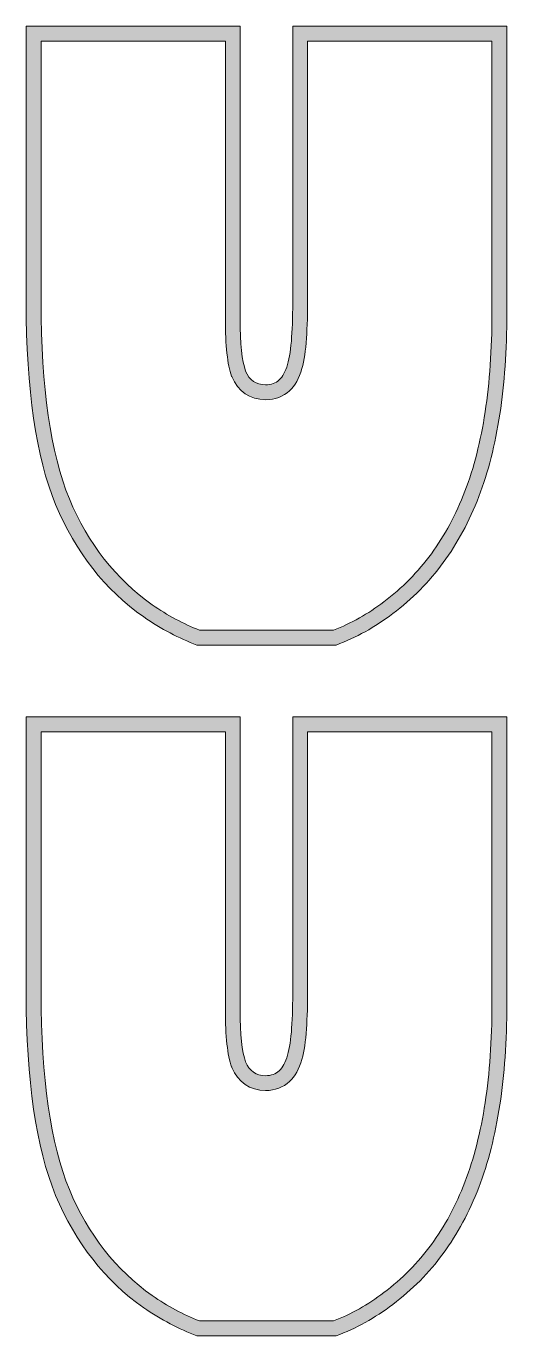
# Model space of a CAD drawing. Header units: millimetres. Extents: x 33 to 675, y -307 to -42.
# Drawn here: x 249.8 to 346.9, y -306.6 to -42 of the extents above; entities that cross this region are included whole.
import ezdxf

# ---------------------------------------------------------------- set-up
doc = ezdxf.new("R2010")
doc.units = ezdxf.units.MM
doc.header["$MEASUREMENT"] = 0
doc.layers.add('Layer 10', color=7, linetype='Continuous')
doc.layers.add('Layer 4', color=7, linetype='Continuous')

msp = doc.modelspace()

# ---------------------------------------------------------------- hatches: boundary and pattern name
at = {"layer": 'Layer 10'}
h = msp.add_hatch(color=2, dxfattribs=at)
h.dxf.hatch_style = 2
edge = h.paths.add_edge_path()
edge.add_spline(control_points=[(346.87, -42.01), (346.87, -42.01), (303.64, -42.01), (303.64, -42.01), (303.64, -42.01), (303.64, -96.71), (303.64, -96.71), (303.64, -99.89), (303.56, -102.6), (303.41, -104.85), (303.26, -107.1), (302.99, -108.94), (302.58, -110.36), (302.18, -111.79), (301.62, -112.83), (300.92, -113.49), (300.22, -114.14), (299.29, -114.47), (298.14, -114.47), (296.22, -114.47), (294.88, -113.54), (294.11, -111.68), (293.38, -109.7), (293.02, -106.2), (293.02, -101.15), (293.02, -101.15), (293.02, -42.01), (293.02, -42.01), (293.02, -42.01), (249.79, -42.01), (249.79, -42.01), (249.79, -42.01), (249.79, -97.78), (249.79, -97.78), (249.79, -115.43), (251.78, -129.06), (255.74, -138.66), (259.79, -148.31), (265.72, -155.87), (273.52, -161.36), (277.02, -163.81), (280.62, -165.68), (284.28, -167.04), (284.28, -167.04), (312.42, -167.04), (312.42, -167.04), (316.39, -165.56), (320.2, -163.47), (323.84, -160.7), (327.77, -157.74), (331.17, -154.3), (334.04, -150.38), (336.92, -146.46), (339.31, -142.01), (341.21, -137.05), (343.1, -132.09), (344.52, -126.54), (345.46, -120.4), (346.4, -114.25), (346.87, -107.48), (346.87, -100.08), (346.87, -100.08), (346.87, -42.01), (346.87, -42.01), (346.87, -42.01), (346.87, -42.01), (346.87, -42.01)], knot_values=[0, 0, 0, 0, 1, 1, 1, 2, 2, 2, 3, 3, 3, 4, 4, 4, 5, 5, 5, 6, 6, 6, 7, 7, 7, 8, 8, 8, 9, 9, 9, 10, 10, 10, 11, 11, 11, 12, 12, 12, 13, 13, 13, 14, 14, 14, 15, 15, 15, 16, 16, 16, 17, 17, 17, 18, 18, 18, 19, 19, 19, 20, 20, 20, 21, 21, 21, 22, 22, 22, 22], degree=3, periodic=1)
edge = h.paths.add_edge_path()
edge.add_spline(control_points=[(343.87, -45.01), (343.87, -45.01), (343.87, -100.08), (343.87, -100.08), (343.87, -107.29), (343.4, -113.98), (342.49, -119.94), (341.59, -125.84), (340.22, -131.24), (338.4, -135.98), (336.61, -140.67), (334.33, -144.92), (331.63, -148.6), (328.93, -152.27), (325.71, -155.53), (322.03, -158.31), (318.83, -160.74), (315.42, -162.66), (311.87, -164.04), (311.87, -164.04), (284.83, -164.04), (284.83, -164.04), (281.52, -162.77), (278.3, -161.04), (275.24, -158.9), (267.95, -153.78), (262.32, -146.57), (258.51, -137.51), (254.72, -128.33), (252.79, -114.96), (252.79, -97.78), (252.79, -97.78), (252.79, -45.01), (252.79, -45.01), (252.79, -45.01), (290.02, -45.01), (290.02, -45.01), (290.02, -45.01), (290.02, -101.15), (290.02, -101.15), (290.02, -106.6), (290.44, -110.38), (291.29, -112.71), (291.29, -112.71), (291.31, -112.77), (291.31, -112.77), (291.31, -112.77), (291.34, -112.82), (291.34, -112.82), (292.57, -115.82), (294.99, -117.47), (298.14, -117.47), (300.04, -117.47), (301.71, -116.85), (302.97, -115.68), (304.09, -114.63), (304.9, -113.16), (305.47, -111.18), (305.93, -109.54), (306.24, -107.54), (306.41, -105.05), (306.56, -102.75), (306.64, -99.94), (306.64, -96.71), (306.64, -96.71), (306.64, -45.01), (306.64, -45.01), (306.64, -45.01), (343.87, -45.01), (343.87, -45.01)], knot_values=[0, 0, 0, 0, 0.352778, 0.352778, 0.352778, 0.705556, 0.705556, 0.705556, 1.058333, 1.058333, 1.058333, 1.411111, 1.411111, 1.411111, 1.763889, 1.763889, 1.763889, 2.116667, 2.116667, 2.116667, 2.469444, 2.469444, 2.469444, 2.822222, 2.822222, 2.822222, 3.175, 3.175, 3.175, 3.527778, 3.527778, 3.527778, 3.880556, 3.880556, 3.880556, 4.233333, 4.233333, 4.233333, 4.586111, 4.586111, 4.586111, 4.938889, 4.938889, 4.938889, 5.291667, 5.291667, 5.291667, 5.644444, 5.644444, 5.644444, 5.997222, 5.997222, 5.997222, 6.35, 6.35, 6.35, 6.702778, 6.702778, 6.702778, 7.055556, 7.055556, 7.055556, 7.408333, 7.408333, 7.408333, 7.761111, 7.761111, 7.761111, 8.113889, 8.113889, 8.113889, 8.113889], degree=3, periodic=0)
edge.add_line((343.87, -45.01), (343.87, -45.01))
at = {"layer": 'Layer 4'}
h = msp.add_hatch(color=2, dxfattribs=at)
h.dxf.hatch_style = 2
edge = h.paths.add_edge_path()
edge.add_spline(control_points=[(346.87, -181.58), (346.87, -181.58), (303.64, -181.58), (303.64, -181.58), (303.64, -181.58), (303.64, -236.28), (303.64, -236.28), (303.64, -239.46), (303.56, -242.18), (303.41, -244.42), (303.26, -246.67), (302.99, -248.51), (302.58, -249.93), (302.18, -251.36), (301.62, -252.4), (300.92, -253.06), (300.22, -253.72), (299.29, -254.05), (298.14, -254.05), (296.22, -254.05), (294.88, -253.12), (294.11, -251.25), (293.38, -249.28), (293.02, -245.77), (293.02, -240.72), (293.02, -240.72), (293.02, -181.58), (293.02, -181.58), (293.02, -181.58), (249.79, -181.58), (249.79, -181.58), (249.79, -181.58), (249.79, -237.35), (249.79, -237.35), (249.79, -255.01), (251.78, -268.63), (255.74, -278.23), (259.79, -287.88), (265.72, -295.45), (273.52, -300.93), (277.02, -303.38), (280.62, -305.25), (284.28, -306.61), (284.28, -306.61), (312.42, -306.61), (312.42, -306.61), (316.39, -305.14), (320.2, -303.04), (323.84, -300.27), (327.77, -297.31), (331.17, -293.87), (334.04, -289.95), (336.92, -286.03), (339.31, -281.59), (341.21, -276.63), (343.1, -271.66), (344.52, -266.11), (345.46, -259.97), (346.4, -253.83), (346.87, -247.06), (346.87, -239.65), (346.87, -239.65), (346.87, -181.58), (346.87, -181.58), (346.87, -181.58), (346.87, -181.58), (346.87, -181.58)], knot_values=[0, 0, 0, 0, 1, 1, 1, 2, 2, 2, 3, 3, 3, 4, 4, 4, 5, 5, 5, 6, 6, 6, 7, 7, 7, 8, 8, 8, 9, 9, 9, 10, 10, 10, 11, 11, 11, 12, 12, 12, 13, 13, 13, 14, 14, 14, 15, 15, 15, 16, 16, 16, 17, 17, 17, 18, 18, 18, 19, 19, 19, 20, 20, 20, 21, 21, 21, 22, 22, 22, 22], degree=3, periodic=1)
edge = h.paths.add_edge_path()
edge.add_spline(control_points=[(343.87, -184.58), (343.87, -184.58), (343.87, -239.65), (343.87, -239.65), (343.87, -246.87), (343.4, -253.55), (342.49, -259.52), (341.59, -265.42), (340.22, -270.81), (338.4, -275.55), (336.61, -280.25), (334.33, -284.49), (331.63, -288.18), (328.93, -291.84), (325.71, -295.11), (322.03, -297.88), (318.83, -300.31), (315.42, -302.23), (311.87, -303.61), (311.87, -303.61), (284.83, -303.61), (284.83, -303.61), (281.52, -302.34), (278.3, -300.61), (275.24, -298.48), (267.95, -293.35), (262.32, -286.15), (258.51, -277.08), (254.72, -267.9), (252.79, -254.53), (252.79, -237.35), (252.79, -237.35), (252.79, -184.58), (252.79, -184.58), (252.79, -184.58), (290.02, -184.58), (290.02, -184.58), (290.02, -184.58), (290.02, -240.72), (290.02, -240.72), (290.02, -246.17), (290.44, -249.96), (291.29, -252.29), (291.29, -252.29), (291.31, -252.34), (291.31, -252.34), (291.31, -252.34), (291.34, -252.39), (291.34, -252.39), (292.57, -255.39), (294.99, -257.05), (298.14, -257.05), (300.04, -257.05), (301.71, -256.43), (302.97, -255.25), (304.09, -254.2), (304.9, -252.73), (305.47, -250.75), (305.93, -249.11), (306.24, -247.11), (306.41, -244.62), (306.56, -242.32), (306.64, -239.51), (306.64, -236.28), (306.64, -236.28), (306.64, -184.58), (306.64, -184.58), (306.64, -184.58), (343.87, -184.58), (343.87, -184.58)], knot_values=[0, 0, 0, 0, 0.352778, 0.352778, 0.352778, 0.705556, 0.705556, 0.705556, 1.058333, 1.058333, 1.058333, 1.411111, 1.411111, 1.411111, 1.763889, 1.763889, 1.763889, 2.116667, 2.116667, 2.116667, 2.469444, 2.469444, 2.469444, 2.822222, 2.822222, 2.822222, 3.175, 3.175, 3.175, 3.527778, 3.527778, 3.527778, 3.880556, 3.880556, 3.880556, 4.233333, 4.233333, 4.233333, 4.586111, 4.586111, 4.586111, 4.938889, 4.938889, 4.938889, 5.291667, 5.291667, 5.291667, 5.644444, 5.644444, 5.644444, 5.997222, 5.997222, 5.997222, 6.35, 6.35, 6.35, 6.702778, 6.702778, 6.702778, 7.055556, 7.055556, 7.055556, 7.408333, 7.408333, 7.408333, 7.761111, 7.761111, 7.761111, 8.113889, 8.113889, 8.113889, 8.113889], degree=3, periodic=0)
edge.add_line((343.87, -184.58), (343.87, -184.58))

# ---------------------------------------------------------------- linework, layer by layer
at = {"layer": 'Layer 10', "lineweight": 0}
for points, knots in [([(346.87, -42.01), (346.87, -42.01), (303.64, -42.01), (303.64, -42.01), (303.64, -42.01), (303.64, -96.71), (303.64, -96.71), (303.64, -99.89), (303.56, -102.6), (303.41, -104.85), (303.26, -107.1), (302.99, -108.94), (302.58, -110.36), (302.18, -111.79), (301.62, -112.83), (300.92, -113.49), (300.22, -114.14), (299.29, -114.47), (298.14, -114.47), (296.22, -114.47), (294.88, -113.54), (294.11, -111.68), (293.38, -109.7), (293.02, -106.2), (293.02, -101.15), (293.02, -101.15), (293.02, -42.01), (293.02, -42.01), (293.02, -42.01), (249.79, -42.01), (249.79, -42.01), (249.79, -42.01), (249.79, -97.78), (249.79, -97.78), (249.79, -115.43), (251.78, -129.06), (255.74, -138.66), (259.79, -148.31), (265.72, -155.87), (273.52, -161.36), (277.02, -163.81), (280.62, -165.68), (284.28, -167.04), (284.28, -167.04), (312.42, -167.04), (312.42, -167.04), (316.39, -165.56), (320.2, -163.47), (323.84, -160.7), (327.77, -157.74), (331.17, -154.3), (334.04, -150.38), (336.92, -146.46), (339.31, -142.01), (341.21, -137.05), (343.1, -132.09), (344.52, -126.54), (345.46, -120.4), (346.4, -114.25), (346.87, -107.48), (346.87, -100.08), (346.87, -100.08), (346.87, -42.01), (346.87, -42.01), (346.87, -42.01), (346.87, -42.01), (346.87, -42.01)], [0, 0, 0, 0, 1, 1, 1, 2, 2, 2, 3, 3, 3, 4, 4, 4, 5, 5, 5, 6, 6, 6, 7, 7, 7, 8, 8, 8, 9, 9, 9, 10, 10, 10, 11, 11, 11, 12, 12, 12, 13, 13, 13, 14, 14, 14, 15, 15, 15, 16, 16, 16, 17, 17, 17, 18, 18, 18, 19, 19, 19, 20, 20, 20, 21, 21, 21, 22, 22, 22, 22]), ([(343.87, -45.01), (343.87, -45.01), (343.87, -100.08), (343.87, -100.08), (343.87, -107.29), (343.4, -113.98), (342.49, -119.94), (341.59, -125.84), (340.22, -131.24), (338.4, -135.98), (336.61, -140.67), (334.33, -144.92), (331.63, -148.6), (328.93, -152.27), (325.71, -155.53), (322.03, -158.31), (318.83, -160.74), (315.42, -162.66), (311.87, -164.04), (311.87, -164.04), (284.83, -164.04), (284.83, -164.04), (281.52, -162.77), (278.3, -161.04), (275.24, -158.9), (267.95, -153.78), (262.32, -146.57), (258.51, -137.51), (254.72, -128.33), (252.79, -114.96), (252.79, -97.78), (252.79, -97.78), (252.79, -45.01), (252.79, -45.01), (252.79, -45.01), (290.02, -45.01), (290.02, -45.01), (290.02, -45.01), (290.02, -101.15), (290.02, -101.15), (290.02, -106.6), (290.44, -110.38), (291.29, -112.71), (291.29, -112.71), (291.31, -112.77), (291.31, -112.77), (291.31, -112.77), (291.34, -112.82), (291.34, -112.82), (292.57, -115.82), (294.99, -117.47), (298.14, -117.47), (300.04, -117.47), (301.71, -116.85), (302.97, -115.68), (304.09, -114.63), (304.9, -113.16), (305.47, -111.18), (305.93, -109.54), (306.24, -107.54), (306.41, -105.05), (306.56, -102.75), (306.64, -99.94), (306.64, -96.71), (306.64, -96.71), (306.64, -45.01), (306.64, -45.01), (306.64, -45.01), (343.87, -45.01), (343.87, -45.01)], [0, 0, 0, 0, 1, 1, 1, 2, 2, 2, 3, 3, 3, 4, 4, 4, 5, 5, 5, 6, 6, 6, 7, 7, 7, 8, 8, 8, 9, 9, 9, 10, 10, 10, 11, 11, 11, 12, 12, 12, 13, 13, 13, 14, 14, 14, 15, 15, 15, 16, 16, 16, 17, 17, 17, 18, 18, 18, 19, 19, 19, 20, 20, 20, 21, 21, 21, 22, 22, 22, 23, 23, 23, 23])]:
    msp.add_open_spline(points, degree=3, knots=knots, dxfattribs=at)
at = {"layer": 'Layer 4', "lineweight": 0}
for points, knots in [([(346.87, -181.58), (346.87, -181.58), (303.64, -181.58), (303.64, -181.58), (303.64, -181.58), (303.64, -236.28), (303.64, -236.28), (303.64, -239.46), (303.56, -242.18), (303.41, -244.42), (303.26, -246.67), (302.99, -248.51), (302.58, -249.93), (302.18, -251.36), (301.62, -252.4), (300.92, -253.06), (300.22, -253.72), (299.29, -254.05), (298.14, -254.05), (296.22, -254.05), (294.88, -253.12), (294.11, -251.25), (293.38, -249.28), (293.02, -245.77), (293.02, -240.72), (293.02, -240.72), (293.02, -181.58), (293.02, -181.58), (293.02, -181.58), (249.79, -181.58), (249.79, -181.58), (249.79, -181.58), (249.79, -237.35), (249.79, -237.35), (249.79, -255.01), (251.78, -268.63), (255.74, -278.23), (259.79, -287.88), (265.72, -295.45), (273.52, -300.93), (277.02, -303.38), (280.62, -305.25), (284.28, -306.61), (284.28, -306.61), (312.42, -306.61), (312.42, -306.61), (316.39, -305.14), (320.2, -303.04), (323.84, -300.27), (327.77, -297.31), (331.17, -293.87), (334.04, -289.95), (336.92, -286.03), (339.31, -281.59), (341.21, -276.63), (343.1, -271.66), (344.52, -266.11), (345.46, -259.97), (346.4, -253.83), (346.87, -247.06), (346.87, -239.65), (346.87, -239.65), (346.87, -181.58), (346.87, -181.58), (346.87, -181.58), (346.87, -181.58), (346.87, -181.58)], [0, 0, 0, 0, 1, 1, 1, 2, 2, 2, 3, 3, 3, 4, 4, 4, 5, 5, 5, 6, 6, 6, 7, 7, 7, 8, 8, 8, 9, 9, 9, 10, 10, 10, 11, 11, 11, 12, 12, 12, 13, 13, 13, 14, 14, 14, 15, 15, 15, 16, 16, 16, 17, 17, 17, 18, 18, 18, 19, 19, 19, 20, 20, 20, 21, 21, 21, 22, 22, 22, 22]), ([(343.87, -184.58), (343.87, -184.58), (343.87, -239.65), (343.87, -239.65), (343.87, -246.87), (343.4, -253.55), (342.49, -259.52), (341.59, -265.42), (340.22, -270.81), (338.4, -275.55), (336.61, -280.25), (334.33, -284.49), (331.63, -288.18), (328.93, -291.84), (325.71, -295.11), (322.03, -297.88), (318.83, -300.31), (315.42, -302.23), (311.87, -303.61), (311.87, -303.61), (284.83, -303.61), (284.83, -303.61), (281.52, -302.34), (278.3, -300.61), (275.24, -298.48), (267.95, -293.35), (262.32, -286.15), (258.51, -277.08), (254.72, -267.9), (252.79, -254.53), (252.79, -237.35), (252.79, -237.35), (252.79, -184.58), (252.79, -184.58), (252.79, -184.58), (290.02, -184.58), (290.02, -184.58), (290.02, -184.58), (290.02, -240.72), (290.02, -240.72), (290.02, -246.17), (290.44, -249.96), (291.29, -252.29), (291.29, -252.29), (291.31, -252.34), (291.31, -252.34), (291.31, -252.34), (291.34, -252.39), (291.34, -252.39), (292.57, -255.39), (294.99, -257.05), (298.14, -257.05), (300.04, -257.05), (301.71, -256.43), (302.97, -255.25), (304.09, -254.2), (304.9, -252.73), (305.47, -250.75), (305.93, -249.11), (306.24, -247.11), (306.41, -244.62), (306.56, -242.32), (306.64, -239.51), (306.64, -236.28), (306.64, -236.28), (306.64, -184.58), (306.64, -184.58), (306.64, -184.58), (343.87, -184.58), (343.87, -184.58)], [0, 0, 0, 0, 1, 1, 1, 2, 2, 2, 3, 3, 3, 4, 4, 4, 5, 5, 5, 6, 6, 6, 7, 7, 7, 8, 8, 8, 9, 9, 9, 10, 10, 10, 11, 11, 11, 12, 12, 12, 13, 13, 13, 14, 14, 14, 15, 15, 15, 16, 16, 16, 17, 17, 17, 18, 18, 18, 19, 19, 19, 20, 20, 20, 21, 21, 21, 22, 22, 22, 23, 23, 23, 23])]:
    msp.add_open_spline(points, degree=3, knots=knots, dxfattribs=at)

doc.saveas('drawing.dxf')
